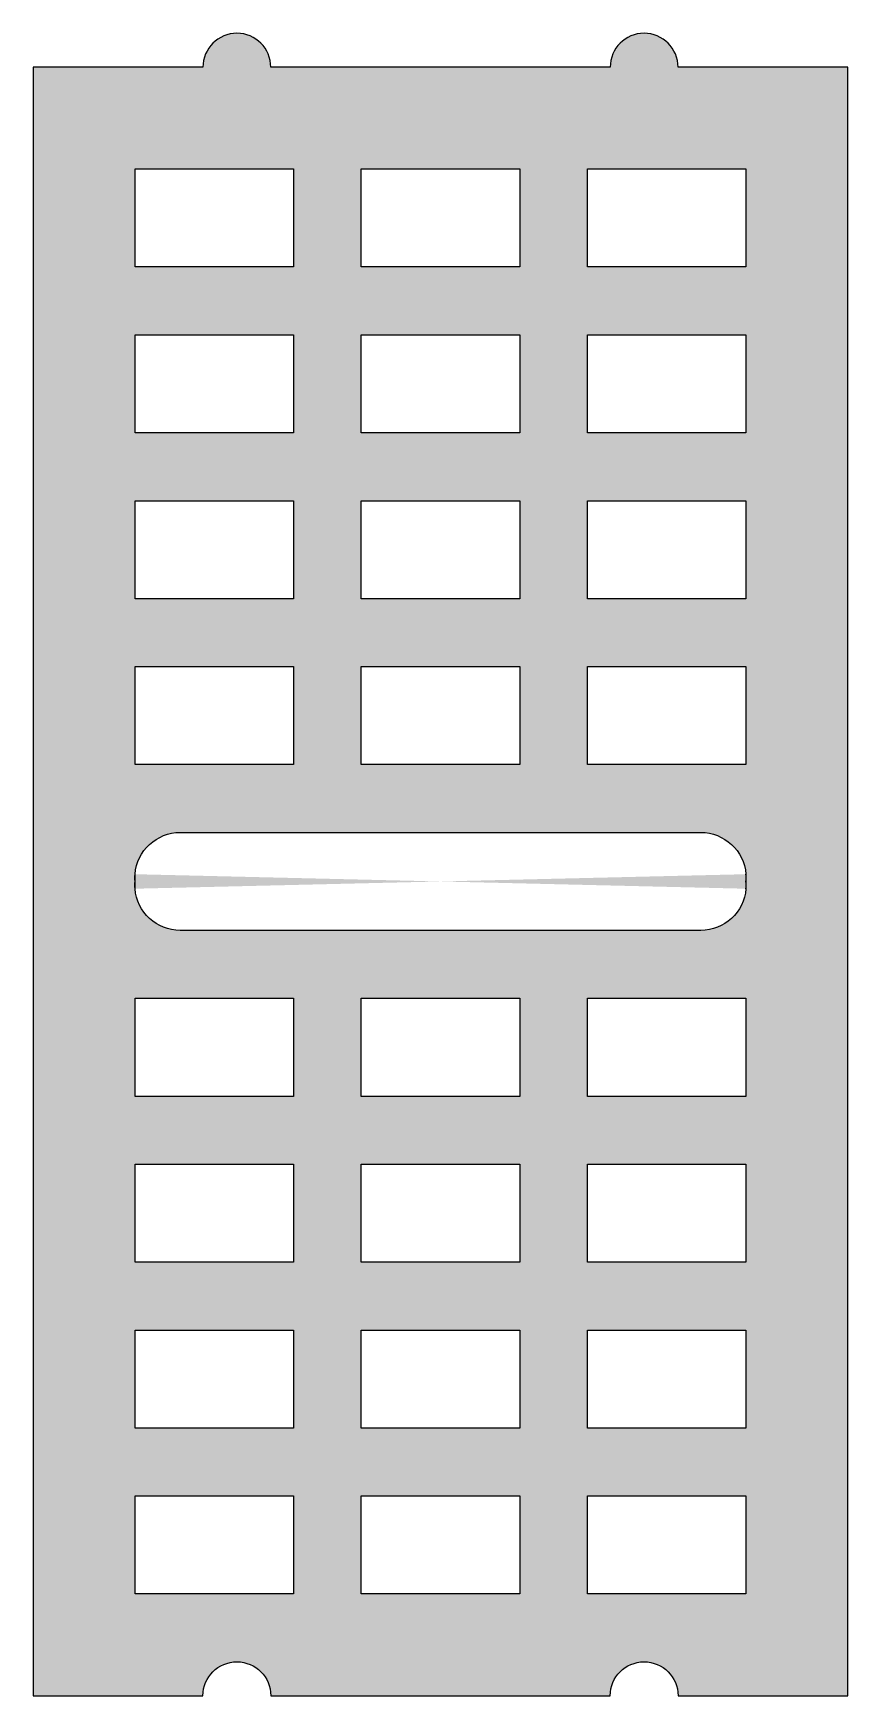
# Model space of a CAD drawing. Header units: metres. Extents: x 0 to 0.6, y -1.2 to 0.03.
import ezdxf

# ---------------------------------------------------------------- set-up
doc = ezdxf.new("R2010")
doc.units = ezdxf.units.M

msp = doc.modelspace()

# ---------------------------------------------------------------- hatches: boundary and pattern name
h = msp.add_hatch(color=256)
h.dxf.hatch_style = 1
h.paths.add_polyline_path([(0.0749999999999999, -0.5138888888888888), (0.07499999999999996, -0.4416666666666663), (0.1916666666666664, -0.4416666666666663), (0.1916666666666664, -0.5138888888888888)], flags=16)
h.paths.add_polyline_path([(0.07500000000000001, -1.125), (0.07500000000000007, -1.052777777777777), (0.1916666666666665, -1.052777777777777), (0.1916666666666665, -1.125)], flags=16)
h.paths.add_polyline_path([(0.2416666666666666, -1.125), (0.2416666666666667, -1.052777777777778), (0.3583333333333332, -1.052777777777778), (0.3583333333333332, -1.125)], flags=16)
h.paths.add_polyline_path([(0.4083333333333334, -1.125), (0.4083333333333334, -1.052777777777778), (0.5249999999999999, -1.052777777777778), (0.5249999999999999, -1.125)], flags=16)
h.paths.add_polyline_path([(0.07500000000000001, -1.002777777777778), (0.07500000000000007, -0.9305555555555551), (0.1916666666666665, -0.9305555555555551), (0.1916666666666665, -1.002777777777778)], flags=16)
h.paths.add_polyline_path([(0.2416666666666666, -1.002777777777778), (0.2416666666666667, -0.9305555555555552), (0.3583333333333332, -0.9305555555555552), (0.3583333333333332, -1.002777777777778)], flags=16)
h.paths.add_polyline_path([(0.4083333333333334, -1.002777777777778), (0.4083333333333334, -0.9305555555555554), (0.5249999999999999, -0.9305555555555554), (0.5249999999999999, -1.002777777777778)], flags=16)
h.paths.add_polyline_path([(0.07500000000000001, -0.8805555555555555), (0.07500000000000007, -0.8083333333333329), (0.1916666666666665, -0.8083333333333329), (0.1916666666666665, -0.8805555555555555)], flags=16)
h.paths.add_polyline_path([(0.2416666666666666, -0.8805555555555558), (0.2416666666666667, -0.808333333333333), (0.3583333333333332, -0.808333333333333), (0.3583333333333332, -0.8805555555555558)], flags=16)
h.paths.add_polyline_path([(0.4083333333333334, -0.8805555555555559), (0.4083333333333334, -0.8083333333333331), (0.5249999999999999, -0.8083333333333331), (0.5249999999999999, -0.8805555555555559)], flags=16)
h.paths.add_polyline_path([(0.07500000000000001, -0.7583333333333333), (0.07500000000000007, -0.6861111111111107), (0.1916666666666665, -0.6861111111111107), (0.1916666666666665, -0.7583333333333333)], flags=16)
h.paths.add_polyline_path([(0.2416666666666666, -0.7583333333333335), (0.2416666666666667, -0.6861111111111108), (0.3583333333333332, -0.6861111111111108), (0.3583333333333332, -0.7583333333333335)], flags=16)
h.paths.add_polyline_path([(0.4083333333333334, -0.7583333333333336), (0.4083333333333334, -0.6861111111111109), (0.5249999999999999, -0.6861111111111109), (0.5249999999999999, -0.7583333333333336)], flags=16)
edge = h.paths.add_edge_path(flags=16)
edge.add_arc((0.1083333333333332, -0.6026709401709401), 0.03344017094017093, 184.581220085279, 270.00000000000006, ccw=False)
edge.add_arc((0.1083333333333334, -0.6026709401709406), 0.03344017094017104, 175.4187799147219, 184.5812200852782, ccw=False)
edge.add_arc((0.1083333333333334, -0.5973290598290593), 0.03344017094017099, 175.418779914723, 184.5812200852776, ccw=False)
edge.add_arc((0.1083333333333333, -0.5973290598290593), 0.03344017094017085, 89.99999999999989, 175.4187799147229, ccw=False)
edge.add_line((0.1083333333333333, -0.5638888888888884), (0.4916666666666667, -0.5638888888888887))
edge.add_arc((0.4916666666666668, -0.5973290598290595), 0.03344017094017082, 4.581220085279028, 90.00000000000011, ccw=False)
edge.add_line((0.5249999999999999, -0.5946581196581182), (0.5249999999999999, -0.6053418803418815))
edge.add_arc((0.4916666666666667, -0.6026709401709405), 0.03344017094017089, 270, 355.4187799147214, ccw=False)
edge.add_line((0.4916666666666667, -0.6361111111111114), (0.1083333333333333, -0.6361111111111111))
h.paths.add_polyline_path([(0.2416666666666665, -0.5138888888888891), (0.2416666666666666, -0.4416666666666664), (0.3583333333333331, -0.4416666666666664), (0.3583333333333331, -0.5138888888888891)], flags=16)
h.paths.add_polyline_path([(0.4083333333333333, -0.5138888888888893), (0.4083333333333333, -0.4416666666666666), (0.5249999999999998, -0.4416666666666666), (0.5249999999999998, -0.5138888888888893)], flags=16)
h.paths.add_polyline_path([(0.07500000000000001, -0.3916666666666668), (0.07500000000000007, -0.3194444444444441), (0.1916666666666665, -0.3194444444444441), (0.1916666666666665, -0.3916666666666668)], flags=16)
h.paths.add_polyline_path([(0.2416666666666666, -0.3916666666666669), (0.2416666666666667, -0.3194444444444443), (0.3583333333333332, -0.3194444444444443), (0.3583333333333332, -0.3916666666666669)], flags=16)
h.paths.add_polyline_path([(0.4083333333333334, -0.3916666666666671), (0.4083333333333334, -0.3194444444444444), (0.5249999999999999, -0.3194444444444444), (0.5249999999999999, -0.3916666666666671)], flags=16)
h.paths.add_polyline_path([(0.07500000000000001, -0.2694444444444446), (0.07500000000000007, -0.1972222222222219), (0.1916666666666665, -0.1972222222222219), (0.1916666666666665, -0.2694444444444446)], flags=16)
h.paths.add_polyline_path([(0.2416666666666666, -0.2694444444444447), (0.2416666666666667, -0.197222222222222), (0.3583333333333332, -0.197222222222222), (0.3583333333333332, -0.2694444444444447)], flags=16)
h.paths.add_polyline_path([(0.4083333333333334, -0.2694444444444449), (0.4083333333333334, -0.1972222222222222), (0.5249999999999999, -0.1972222222222222), (0.5249999999999999, -0.2694444444444449)], flags=16)
h.paths.add_polyline_path([(0.07500000000000002, -0.1472222222222224), (0.07500000000000008, -0.07499999999999968), (0.1916666666666665, -0.07499999999999968), (0.1916666666666665, -0.1472222222222224)], flags=16)
h.paths.add_polyline_path([(0.2416666666666666, -0.1472222222222225), (0.2416666666666667, -0.07499999999999984), (0.3583333333333332, -0.07499999999999984), (0.3583333333333332, -0.1472222222222225)], flags=16)
h.paths.add_polyline_path([(0.4083333333333334, -0.1472222222222227), (0.4083333333333334, -0.075), (0.5249999999999999, -0.075), (0.5249999999999999, -0.1472222222222227)], flags=16)
edge = h.paths.add_edge_path()
edge.add_arc((0.15, 1.387778780781447e-18), 0.02500000000000002, 2.226388277024462e-14, 180)
edge.add_line((0.1249999999999999, 0), (0, 0))
edge.add_line((0, 0), (0, -1.2))
edge.add_line((0, -1.2), (0.1249999999999999, -1.2))
edge.add_arc((0.15, -1.2), 0.02500000000000002, 0, 180, ccw=False)
edge.add_line((0.175, -1.2), (0.4249999999999999, -1.2))
edge.add_arc((0.45, -1.2), 0.02500000000000002, 0, 180, ccw=False)
edge.add_line((0.475, -1.2), (0.6, -1.2))
edge.add_line((0.6, -1.2), (0.6, 0))
edge.add_line((0.6, 0), (0.475, 1.110223024625158e-17))
edge.add_arc((0.45, 1.387778780781447e-18), 0.02500000000000002, 2.226388277024462e-14, 180)
edge.add_line((0.4249999999999999, 0), (0.175, 1.110223024625158e-17))
edge = h.paths.add_edge_path(flags=16)
edge.add_arc((0.4916666666666666, -0.6026709401709407), 0.03344017094017099, 355.4187799147218, 364.5812200852781)
edge.add_arc((0.4916666666666667, -0.597329059829059), 0.03344017094017088, 355.4187799147216, 364.5812200852782)
edge.add_line((0.07500000000000004, -0.6053418803418814), (0.07500000000000005, -0.5946581196581191))

# ---------------------------------------------------------------- linework, layer by layer
at = {"flags": 128}
for points in [[(0.175, 1.110223024625158e-17, 0.9999999999999999), (0.1249999999999999, 0), (0, 0), (0, -1.2), (0.1249999999999999, -1.2, -0.9999999999999999), (0.175, -1.2), (0.4249999999999999, -1.2, -0.9999999999999999), (0.475, -1.2), (0.6, -1.2), (0.6, 0), (0.475, 1.110223024625158e-17, 0.9999999999999999), (0.4249999999999999, 0)], [(0.1083333333333333, -0.6361111111111111, -0.3909838344128359), (0.07500000000000007, -0.6053418803418814, -0.04000000000000974), (0.07500000000000007, -0.5999999999999998, -0.0400000000000023), (0.07500000000000004, -0.5946581196581191, -0.3909838344128445), (0.1083333333333333, -0.5638888888888884), (0.4916666666666667, -0.5638888888888887, -0.3909838344128347), (0.5249999999999999, -0.5946581196581182), (0.5249999999999999, -0.6053418803418815, -0.3909838344128368), (0.4916666666666667, -0.6361111111111114)]]:
    msp.add_lwpolyline(points, format="xyb", close=True, dxfattribs=at)
for points in [[(0.07500000000000002, -0.1472222222222224), (0.07500000000000008, -0.07499999999999968), (0.1916666666666665, -0.07499999999999968), (0.1916666666666665, -0.1472222222222224)], [(0.2416666666666666, -0.1472222222222225), (0.2416666666666667, -0.07499999999999984), (0.3583333333333332, -0.07499999999999984), (0.3583333333333332, -0.1472222222222225)], [(0.4083333333333334, -0.1472222222222227), (0.4083333333333334, -0.075), (0.5249999999999999, -0.075), (0.5249999999999999, -0.1472222222222227)], [(0.07500000000000001, -0.2694444444444446), (0.07500000000000007, -0.1972222222222219), (0.1916666666666665, -0.1972222222222219), (0.1916666666666665, -0.2694444444444446)], [(0.2416666666666666, -0.2694444444444447), (0.2416666666666667, -0.197222222222222), (0.3583333333333332, -0.197222222222222), (0.3583333333333332, -0.2694444444444447)], [(0.4083333333333334, -0.2694444444444449), (0.4083333333333334, -0.1972222222222222), (0.5249999999999999, -0.1972222222222222), (0.5249999999999999, -0.2694444444444449)], [(0.07500000000000001, -0.3916666666666668), (0.07500000000000007, -0.3194444444444441), (0.1916666666666665, -0.3194444444444441), (0.1916666666666665, -0.3916666666666668)], [(0.2416666666666666, -0.3916666666666669), (0.2416666666666667, -0.3194444444444443), (0.3583333333333332, -0.3194444444444443), (0.3583333333333332, -0.3916666666666669)], [(0.4083333333333334, -0.3916666666666671), (0.4083333333333334, -0.3194444444444444), (0.5249999999999999, -0.3194444444444444), (0.5249999999999999, -0.3916666666666671)], [(0.0749999999999999, -0.5138888888888888), (0.07499999999999996, -0.4416666666666663), (0.1916666666666664, -0.4416666666666663), (0.1916666666666664, -0.5138888888888888)], [(0.2416666666666665, -0.5138888888888891), (0.2416666666666666, -0.4416666666666664), (0.3583333333333331, -0.4416666666666664), (0.3583333333333331, -0.5138888888888891)], [(0.4083333333333333, -0.5138888888888893), (0.4083333333333333, -0.4416666666666666), (0.5249999999999998, -0.4416666666666666), (0.5249999999999998, -0.5138888888888893)], [(0.07500000000000001, -0.7583333333333333), (0.07500000000000007, -0.6861111111111107), (0.1916666666666665, -0.6861111111111107), (0.1916666666666665, -0.7583333333333333)], [(0.2416666666666666, -0.7583333333333335), (0.2416666666666667, -0.6861111111111108), (0.3583333333333332, -0.6861111111111108), (0.3583333333333332, -0.7583333333333335)], [(0.4083333333333334, -0.7583333333333336), (0.4083333333333334, -0.6861111111111109), (0.5249999999999999, -0.6861111111111109), (0.5249999999999999, -0.7583333333333336)], [(0.07500000000000001, -0.8805555555555555), (0.07500000000000007, -0.8083333333333329), (0.1916666666666665, -0.8083333333333329), (0.1916666666666665, -0.8805555555555555)], [(0.2416666666666666, -0.8805555555555558), (0.2416666666666667, -0.808333333333333), (0.3583333333333332, -0.808333333333333), (0.3583333333333332, -0.8805555555555558)], [(0.4083333333333334, -0.8805555555555559), (0.4083333333333334, -0.8083333333333331), (0.5249999999999999, -0.8083333333333331), (0.5249999999999999, -0.8805555555555559)], [(0.07500000000000001, -1.002777777777778), (0.07500000000000007, -0.9305555555555551), (0.1916666666666665, -0.9305555555555551), (0.1916666666666665, -1.002777777777778)], [(0.2416666666666666, -1.002777777777778), (0.2416666666666667, -0.9305555555555552), (0.3583333333333332, -0.9305555555555552), (0.3583333333333332, -1.002777777777778)], [(0.4083333333333334, -1.002777777777778), (0.4083333333333334, -0.9305555555555554), (0.5249999999999999, -0.9305555555555554), (0.5249999999999999, -1.002777777777778)], [(0.07500000000000001, -1.125), (0.07500000000000007, -1.052777777777777), (0.1916666666666665, -1.052777777777777), (0.1916666666666665, -1.125)], [(0.2416666666666666, -1.125), (0.2416666666666667, -1.052777777777778), (0.3583333333333332, -1.052777777777778), (0.3583333333333332, -1.125)], [(0.4083333333333334, -1.125), (0.4083333333333334, -1.052777777777778), (0.5249999999999999, -1.052777777777778), (0.5249999999999999, -1.125)]]:
    msp.add_lwpolyline(points, close=True, dxfattribs=at)
msp.add_lwpolyline([(0.07500000000000004, -0.6053418803418814), (0.07500000000000005, -0.5946581196581191)], dxfattribs=at)
msp.add_lwpolyline([(0.5249999999999999, -0.6053418803418815, 0.04000000000000897), (0.5249999999999999, -0.6, 0.04000000000001075), (0.5249999999999999, -0.5946581196581182)], format="xyb", dxfattribs=at)

doc.saveas('drawing.dxf')
